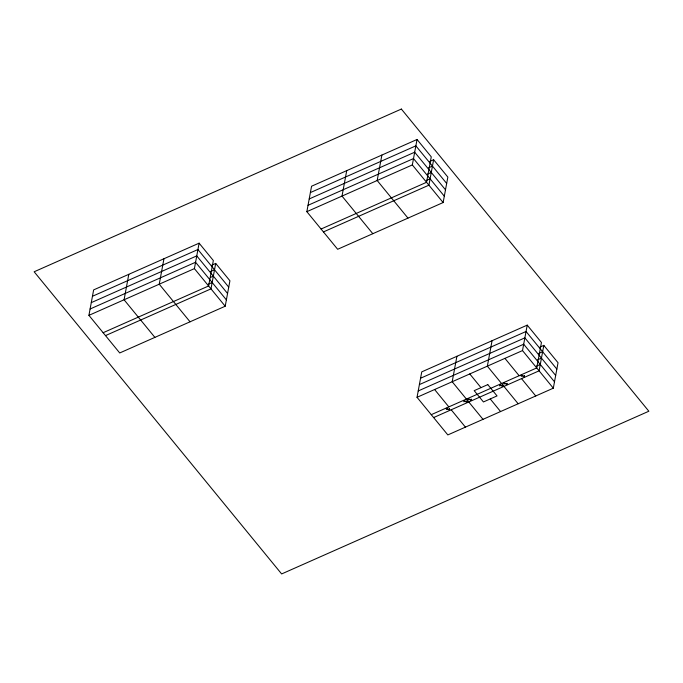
<?xml version="1.0" encoding="UTF-8"?>
<svg xmlns="http://www.w3.org/2000/svg" width="683" height="683" viewBox="0 0 683 683"><rect width="100%" height="100%" fill="white"/><g stroke="black" fill="none" stroke-linecap="round" stroke-linejoin="round"><path stroke-width="1.02" d="M211.901 265.098L215.7 263.416L229.923 280.773L225.202 306.223L119.721 352.966L88.918 315.35L93.639 289.899L199.112 243.165L213.335 260.522L208.614 285.972L103.142 332.706M128.797 274.327L124.084 299.769L154.887 337.385M163.954 258.746L159.241 284.196L190.045 321.804M225.202 306.223L194.399 268.615L199.112 243.165M215.7 263.416L210.987 288.866L105.506 335.601M429.829 161.419L433.628 159.737L447.852 177.093L443.13 202.544L337.658 249.278L306.846 211.67L311.568 186.22L417.048 139.477L431.263 156.842L426.542 182.293L321.07 229.027M346.725 170.639L342.012 196.089L372.816 233.697M381.882 155.058L377.17 180.508L407.973 218.116M443.13 202.544L412.327 164.927L417.048 139.477M433.628 159.737L428.915 185.178L323.435 231.921M540.014 347.066L543.813 345.376L558.037 362.741L553.315 388.183L447.835 434.926L417.031 397.31L421.752 371.868L527.225 325.125L541.448 342.482L536.727 367.932L431.255 414.675M456.91 356.287L452.197 381.737L483.001 419.345M492.067 340.706L487.355 366.156L518.158 403.764M553.315 388.183L522.512 350.575L527.225 325.125M543.813 345.376L539.1 370.826L433.62 417.569M310.389 192.58L415.862 145.846L446.673 183.454M309.211 198.941L414.683 152.207L445.487 189.814M92.461 296.268L197.933 249.526L228.737 287.142M308.033 205.301L413.505 158.567L444.309 196.175M91.283 302.629L196.755 255.886L227.559 293.502M306.846 211.67L412.327 164.927M90.096 308.989L195.577 262.255L226.38 299.863M88.918 315.35L194.399 268.615M428.651 167.779L432.45 166.097M427.473 174.139L431.272 172.458M210.723 271.467L214.522 269.776M426.294 180.5L430.094 178.818M210.492 277.4L213.344 276.145M208.366 284.188L212.165 282.506M420.574 378.228L526.047 331.486L556.85 369.102M419.396 384.589L524.868 337.854L555.672 375.462M418.209 390.949L523.69 344.215L554.494 381.823M417.031 397.31L522.512 350.575M538.836 353.427L542.635 351.745M537.658 359.787L541.457 358.105M536.479 366.148L540.279 364.466M504.933 358.362L519.148 375.727M521.522 378.621L535.737 395.978M469.776 373.942L480.986 387.637M490.24 398.94L500.579 411.559M434.61 389.523L448.833 406.88M451.198 409.774L465.422 427.131M401.365 109.058L34.15 271.774L281.635 573.942L648.85 411.226L401.365 109.058M487.79 384.623L474.181 390.65L483.436 401.954L497.045 395.918L487.79 384.623M447.775 408.904L446.426 409.501L446.315 408.238L447.775 408.904M465.2 401.177L463.851 401.775L463.74 400.52L465.2 401.177M469.443 399.299L468.094 399.897L467.983 398.641L469.443 399.299M501.006 385.314L499.657 385.912L499.546 384.657L501.006 385.314M505.241 383.436L503.9 384.034L503.781 382.77L505.241 383.436M522.615 375.735L521.274 376.333L521.163 375.078L522.615 375.735M449.508 408.835L448.159 409.433L449.619 410.09L449.508 408.835M466.933 401.117L465.584 401.706L467.044 402.372L466.933 401.117M471.193 399.222L469.853 399.82L471.313 400.477L471.193 399.222M502.731 385.246L501.39 385.844L502.85 386.51L502.731 385.246M506.999 383.359L505.651 383.957L507.11 384.614L506.999 383.359M524.373 375.659L523.024 376.256L524.484 376.914L524.373 375.659"/></g></svg>
